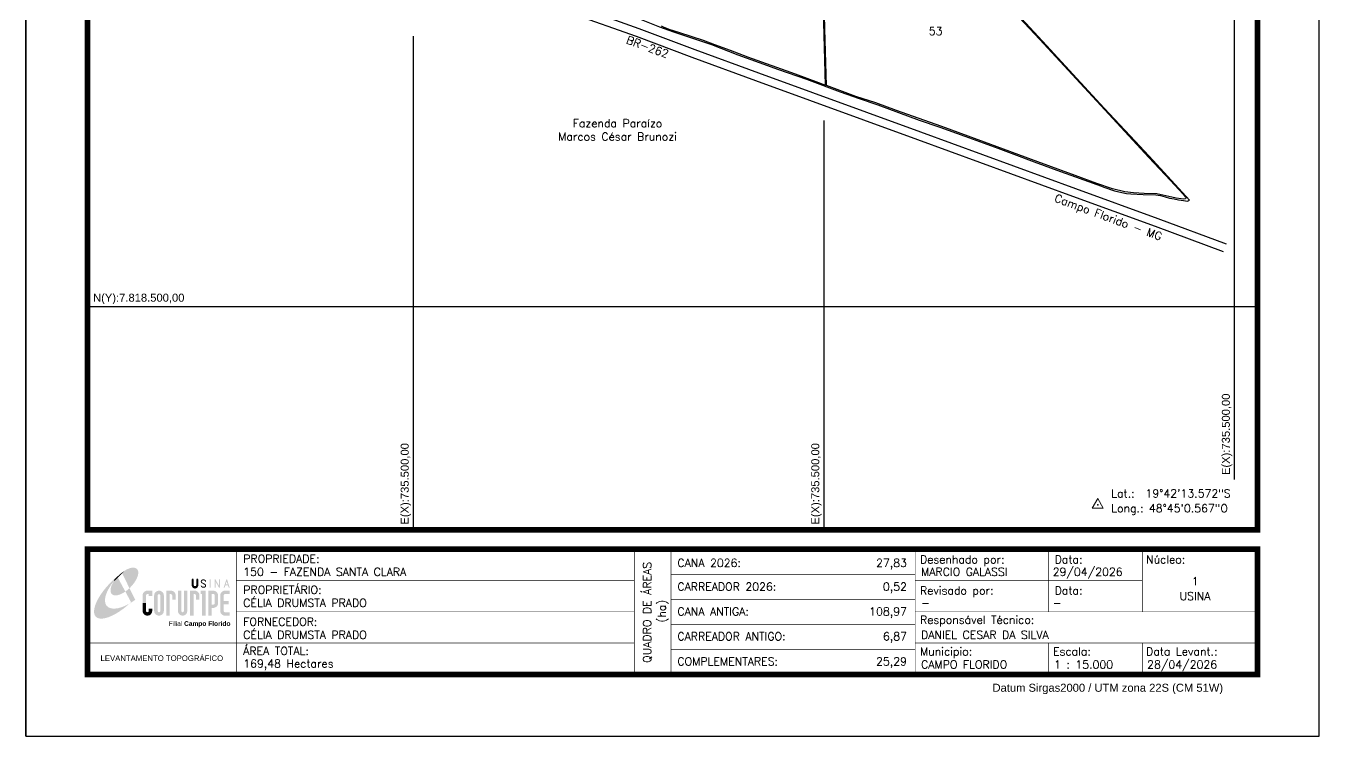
# Model space of a CAD drawing. Extents: x 734557 to 737707, y 7817455 to 7821910.
# Drawn here: x 734557 to 737707, y 7817455 to 7819183 of the extents above; entities that cross this region are included whole.
import ezdxf
from ezdxf.enums import TextEntityAlignment as Align

# ---------------------------------------------------------------- set-up
doc = ezdxf.new("R2010")
doc.units = 0
doc.header["$MEASUREMENT"] = 0
doc.linetypes.add('CONTINUO', pattern=[0])
doc.linetypes.add('LIN0', pattern=[0])
for name, color, linetype in [('0114000150', 1, 'Continuous'), ('MALHA', 8, 'Continuous'), ('MARGEM', 7, 'CONTINUO'), ('RODOVIA', 1, 'Continuous'), ('TEXTO', 7, 'Continuous'), ('TEXTO CONFORNTANTES', 7, 'Continuous')]:
    doc.layers.add(name, color=color, linetype=linetype)
for name, color, linetype, lineweight in [('0114000150052', 5, 'Continuous', 25), ('0114000150053', 5, 'Continuous', 25), ('TEXTO_DIVERSOS', 7, 'Continuous', 5)]:
    doc.layers.add(name, color=color, linetype=linetype, lineweight=lineweight)
doc.styles.add('ARIAL', font='arial.ttf')
doc.styles.add('marcelo', font='arial.ttf')
doc.styles.add('SIMPLEX', font='simplex', dxfattribs={"height": 0.2})
doc.styles.get("Standard").update_dxf_attribs({"font": 'arial.ttf'})

# ---------------------------------------------------------------- blocks, each defined once
blk = doc.blocks.new('A$C78F83FB3')
at = {"layer": 'MARGEM'}
h = blk.add_hatch(color=20, dxfattribs=at)
edge = h.paths.add_edge_path()
edge.add_ellipse((19.49, 23.77), major_axis=(-6.68, -6.67), ratio=0.469426, start_angle=292.73277, end_angle=601.25787)
edge.add_ellipse((22.83, 22.05), major_axis=(12.64, 11.29), ratio=0.457614, start_angle=79.90686, end_angle=107.91393)
edge = h.paths.add_edge_path()
edge.add_ellipse((18.28, 18.7), major_axis=(13.95, 13.59), ratio=0.386848, start_angle=63.96117, end_angle=264.59932)
edge.add_ellipse((22.83, 22.05), major_axis=(12.64, 11.29), ratio=0.457614, start_angle=107.91393, end_angle=245.11815, ccw=False)
edge.add_ellipse((19.49, 23.77), major_axis=(-6.68, -6.67), ratio=0.469426, start_angle=241.25787, end_angle=292.73277, ccw=False)
for color, points in [(20, [(15.46, 26.12), (14.17, 24.81), (14.06, 24.24), (14.39, 23.97), (14.67, 24.54), (19.47, 29.32), (18.48, 28.66), (17.31, 27.78)]), (7, [(58.42, 24.9), (57.9, 24.9), (57.9, 21.73, -0.414214), (57.15, 20.98), (56.84, 20.98, -0.414214), (56.09, 21.73), (56.09, 24.9), (55.57, 24.9), (55.57, 21.73, 0.414214), (56.84, 20.46), (57.15, 20.46, 0.414214), (58.42, 21.73)]), (7, [(61.7, 24.9), (61.23, 24.9, 0.396318), (60.04, 23.78), (60.04, 23.72, 0.151912), (60.39, 22.97), (60.46, 22.92), (62.18, 22), (62.85, 21.83, 0.12407), (62.51, 22.42), (60.75, 23.36, -0.13192), (60.56, 23.77, -0.385578), (61.23, 24.37), (61.7, 24.37, -0.414214), (62.37, 23.7), (62.89, 23.7, 0.414214)]), (7, [(62.37, 23.7), (62.89, 23.7, 0.414214), (61.7, 24.9), (61.23, 24.9, 0.396318), (60.04, 23.78), (60.04, 23.72, 0.151912), (60.39, 22.97), (60.46, 22.92), (62.18, 22), (62.18, 22, -0.131921), (62.37, 21.59, -0.385578), (61.7, 20.98), (61.23, 20.98, -0.414214), (60.56, 21.65), (60.04, 21.65, 0.414214), (61.23, 20.46), (61.7, 20.46, 0.402546), (62.89, 21.61, 0.165292), (62.51, 22.42), (60.75, 23.36, -0.13192), (60.56, 23.77, -0.385578), (61.23, 24.37), (61.7, 24.37, -0.414214)]), (7, [(30.97, 12.46), (29.13, 12.46), (29.13, 8.21, 1), (34.29, 8.21), (34.29, 9.41), (32.45, 9.41), (32.45, 8.21, -1), (30.97, 8.21)])]:
    blk.add_hatch(color=color, dxfattribs=at).paths.add_polyline_path(points)
h = blk.add_hatch(color=7, dxfattribs=at)
h.paths.add_polyline_path([(65.24, 24.9), (64.72, 24.9), (64.72, 20.46), (65.24, 20.46)])
h.paths.add_polyline_path([(67.38, 20.46), (67.9, 20.46), (67.9, 23.74), (69.74, 20.46), (70.23, 20.46), (70.23, 24.9), (69.71, 24.9), (69.71, 21.58), (67.85, 24.9), (67.38, 24.9)])
h.paths.add_polyline_path([(72.17, 20.46), (72.72, 20.46), (73.14, 21.73), (74.49, 21.73), (74.9, 20.46), (75.45, 20.46), (74, 24.9), (73.62, 24.9)])
h.paths.add_polyline_path([(73.81, 23.8), (74.32, 22.25), (73.31, 22.25)], flags=16)
h = blk.add_hatch(color=7, dxfattribs=at)
h.paths.add_polyline_path([(31.71, 18.93, 0.414214), (29.13, 16.35), (29.13, 12.46), (30.97, 12.46), (30.97, 16.35, -0.414214), (31.71, 17.09), (32.45, 17.09), (32.45, 16.02), (34.29, 16.02), (34.29, 18.93)])
h.paths.add_polyline_path([(44.15, 17.09, -0.414214), (44.89, 16.35), (44.89, 14.1), (46.72, 14.1), (46.72, 16.17, 0.433937), (44.15, 18.93), (41.77, 18.93), (41.77, 12.46), (43.61, 12.46), (43.61, 17.09)])
h.paths.add_polyline_path([(43.61, 12.46), (41.77, 12.46), (41.77, 5.62), (43.61, 5.62)])
h.paths.add_polyline_path([(47.92, 12.46), (49.75, 12.46), (49.75, 18.93), (47.92, 18.93)])
h.paths.add_polyline_path([(52.91, 18.93), (51.08, 18.93), (51.08, 12.46), (52.91, 12.46)])
h.paths.add_polyline_path([(51.08, 8.12, -1), (49.75, 8.12), (49.75, 12.46), (47.92, 12.46), (47.92, 8.12, 1), (52.91, 8.12), (52.91, 12.46), (51.08, 12.46)])
h.paths.add_polyline_path([(54.41, 12.46), (56.25, 12.46), (56.25, 17.09), (56.79, 17.09, -0.414214), (57.53, 16.35), (57.53, 14.1), (59.36, 14.1), (59.36, 16.17, 0.433937), (56.79, 18.93), (54.41, 18.93)])
h.paths.add_polyline_path([(56.25, 12.46), (54.41, 12.46), (54.41, 5.62), (56.25, 5.62)])
h.paths.add_polyline_path([(60.73, 12.46), (62.58, 12.46), (62.58, 18.93), (60.02, 18.93), (60.02, 17.08), (60.73, 17.08)])
h.paths.add_polyline_path([(62.58, 12.46), (60.73, 12.46), (60.73, 5.62), (62.58, 5.62)])
h.paths.add_polyline_path([(64.06, 12.46), (65.82, 12.46), (65.82, 17.17), (66.66, 17.17, -0.450417), (67.48, 16.25), (67.48, 12.46), (69.24, 12.46, 0.002307), (69.24, 12.48, 0.005282), (69.23, 12.54, -0.000938), (69.23, 12.53), (69.23, 16.17, 0.433937), (66.66, 18.93), (64.06, 18.93)])
h.paths.add_polyline_path([(64.06, 5.62), (65.82, 5.62), (65.82, 9.77), (66.66, 9.77, 0.426056), (69.24, 12.46), (67.48, 12.46), (67.48, 12.45, -0.450417), (66.66, 11.53), (65.82, 11.53), (65.82, 12.46), (64.06, 12.46)])
h.paths.add_polyline_path([(70.37, 12.46), (74.87, 12.46), (74.87, 13.44), (72.21, 13.44), (72.21, 16.35, -0.414214), (72.95, 17.09), (75.38, 17.09), (75.38, 18.93), (72.95, 18.93, 0.414214), (70.37, 16.35)])
h.paths.add_polyline_path([(72.21, 11.62), (74.87, 11.62), (74.87, 12.46), (70.37, 12.46), (70.37, 8.21, 0.414214), (72.95, 5.62), (75.38, 5.62), (75.38, 7.47), (72.95, 7.47, -0.414214), (72.21, 8.21)])
h = blk.add_hatch(color=7, dxfattribs=at)
h.paths.add_polyline_path([(35.29, 16.35), (35.29, 8.21, 1), (40.46, 8.21, 0.016978), (40.45, 8.38), (40.45, 16.17, 0.433937), (37.88, 18.93), (37.87, 18.93, 0.41391)])
h.paths.add_polyline_path([(38.62, 16.35), (38.62, 8.21, -1), (37.13, 8.21), (37.13, 16.35, -1)], flags=16)
at = {"layer": 'MARGEM', "color": 7}
blk.add_lwpolyline([(58.42, 24.9), (57.9, 24.9), (57.9, 21.73, -0.414214), (57.15, 20.98), (56.84, 20.98, -0.414214), (56.09, 21.73), (56.09, 24.9), (55.57, 24.9), (55.57, 21.73, 0.414214), (56.84, 20.46), (57.15, 20.46, 0.414214), (58.42, 21.73), (58.42, 24.9)], format="xyb", close=True, dxfattribs=at)
at = {"layer": 'MARGEM', "color": 252, "insert": (43.05, 2.72), "char_height": 2.5, "width": 33.0271, "attachment_point": 1, "style": 'ARIAL'}
blk.add_mtext('Filial {\\fArial|b1|i0|c0|p34;Campo Florido}', dxfattribs=at)

msp = doc.modelspace()

# ---------------------------------------------------------------- linework, layer by layer
at = {"layer": '0114000150'}
msp.add_lwpolyline([(736055.1, 7819198.7), (736099.7, 7819180.2), (736134.1, 7819168), (736175.6, 7819154.6), (736226.3, 7819137.1), (736290.4, 7819112.7), (736342.9, 7819093.9), (736390.2, 7819076.8), (736458.2, 7819053.1), (736539.9, 7819022.5), (736586.5, 7819005.9), (736631.8, 7818990.6), (736732.1, 7818953.5), (736783, 7818936.5), (736843.3, 7818914.3), (736924, 7818885.3), (736956.8, 7818872.8), (737012.7, 7818852.3), (737076.7, 7818828.5), (737113.5, 7818815.3), (737133.6, 7818807.9), (737176.3, 7818792.4), (737182.6, 7818790.2), (737208, 7818781.7), (737225.8, 7818777.2), (737237.5, 7818774.8), (737248.4, 7818774.2), (737278.3, 7818772.5), (737309.1, 7818771.9), (737320.2, 7818770.1), (737331.3, 7818766.8), (737342.4, 7818763.8), (737353.6, 7818761.6), (737364.5, 7818759.7), (737375.9, 7818758.1), (737386.2, 7818756.6), (737390.7, 7818758.6), (737356.3, 7818797), (737302.1, 7818855.5), (737258.9, 7818902.2), (737183.3, 7818982.8), (737116.8, 7819054.8), (737042.8, 7819134.7), (736870.7, 7819321.4)], dxfattribs=at)
at = {"layer": '0114000150052'}
msp.add_lwpolyline([(736103.9, 7819183.2), (736109.2, 7819180.6), (736123.1, 7819174.9), (736148.6, 7819166.7), (736206.4, 7819148), (736233.9, 7819137.8), (736272.5, 7819123.4), (736314.7, 7819107.3), (736430.3, 7819066.4), (736487.5, 7819044.7), (736504.4, 7819038.4), (736495.8, 7819344.6)], dxfattribs=at)
at = {"layer": '0114000150053'}
msp.add_lwpolyline([(736976.4, 7819203), (737026.5, 7819149.9), (737124.3, 7819043), (737175.1, 7818989.1), (737292.2, 7818862.8), (737344.4, 7818806.2), (737375.1, 7818773.1), (737381.4, 7818766.2), (737382, 7818764), (737380.8, 7818761.7), (737377, 7818761.1), (737370.3, 7818762.2), (737358.6, 7818763.9), (737340.7, 7818768), (737311.2, 7818774.5), (737280.6, 7818775.2), (737254.2, 7818776.7), (737233.3, 7818778.6), (737203.7, 7818786.3), (737165.4, 7818798.9), (737112.6, 7818819.1), (737021.7, 7818852.1), (736891.8, 7818899.7), (736787.6, 7818937.8), (736743.5, 7818953.4), (736676.9, 7818976.7), (736626.8, 7818995.6), (736578.1, 7819010.8), (736506.6, 7819037.6), (736503, 7819175), (736499.2, 7819312.3)], dxfattribs=at)
at = {"layer": 'MALHA', "linetype": 'ByBlock'}
for points in [[(737500, 7820630.6), (737500, 7818659), (737500, 7818078.6)], [(735500, 7819157.4), (735500, 7818659), (735500, 7817956.2)], [(736500, 7818952.6), (736500, 7818659), (736500, 7817956.2)], [(734706.6, 7818500), (737556.6, 7818500)]]:
    msp.add_lwpolyline(points, dxfattribs=at)
at = {"layer": 'MARGEM', "color": 174, "linetype": 'LIN0'}
msp.add_line((734556.6, 7817454.6), (734556.6, 7821909.6), dxfattribs=at)
at = {"layer": 'MARGEM', "color": 174, "linetype": 'LIN0', "flags": 128}
msp.add_lwpolyline([(737706.6, 7817454.6), (737706.6, 7821909.6), (734556.6, 7821909.6), (734556.6, 7817454.6)], close=True, dxfattribs=at)
at = {"layer": 'MARGEM', "color": 174, "linetype": 'LIN0', "const_width": 13.6, "flags": 128}
for points in [[(737556.6, 7817956.2), (737556.6, 7821759.6), (734706.6, 7821759.6), (734706.6, 7817956.2)], [(734706.6, 7817909.5), (737556.6, 7817909.5), (737556.6, 7817604.6), (734706.6, 7817604.6)]]:
    msp.add_lwpolyline(points, close=True, dxfattribs=at)
at = {"layer": 'MARGEM', "color": 174, "linetype": 'LIN0', "flags": 128}
for points, const_width in [([(735069, 7817909.5), (735069, 7817604.6)], 1.51), ([(735069, 7817909.5), (735069, 7817607.3)], 1.5), ([(736038.8, 7817909.5), (736038.8, 7817608.3)], 1.51), ([(736127.7, 7817909.5), (736127.7, 7817608.3)], 1.51), ([(736722.7, 7817909.5), (736722.7, 7817608.3)], 1.51), ([(737048.1, 7817757), (737048.1, 7817909.5)], 1.51), ([(737275.7, 7817757), (737275.7, 7817909.5)], 1.51), ([(735069, 7817833.3), (736038.8, 7817833.3)], 1.51), ([(736127.7, 7817848.5), (736722.7, 7817848.5)], 1.51), ([(736722.7, 7817833.3), (737275.7, 7817833.3)], 1.51), ([(736127.7, 7817787.5), (736722.7, 7817787.5)], 1.51), ([(735069, 7817757), (736038.8, 7817757)], 1.51), ([(736722.7, 7817757), (737556.9, 7817757)], 1.51), ([(736127.7, 7817726.5), (736722.7, 7817726.5)], 1.51), ([(734706.6, 7817680.8), (736038.8, 7817680.8)], 1.51), ([(736722.7, 7817680.8), (737556.7, 7817680.8)], 1.51), ([(737048.1, 7817680.8), (737048.1, 7817605.3)], 1.51), ([(737275.7, 7817680.8), (737275.7, 7817605.3)], 1.51), ([(736127.7, 7817665.6), (736722.7, 7817665.6)], 1.51)]:
    msp.add_lwpolyline(points, dxfattribs=dict(at, const_width=const_width))
at = {"layer": 'RODOVIA', "linetype": 'Continuous', "flags": 128}
for points in [[(734928.4, 7819812.5), (735066.5, 7819703.1), (735306.5, 7819525.7), (735437.7, 7819429.3), (735526.4, 7819374.4), (735578.1, 7819344.5), (735702.8, 7819284.3), (735886.3, 7819213.3), (736042.8, 7819157.9), (736178.7, 7819106.8), (736334, 7819049.9), (736728.7, 7818906.3), (737106.3, 7818768.3), (737307.1, 7818695.6), (737473.2, 7818633.7)], [(734937.2, 7819831), (735078.7, 7819719), (735318.4, 7819541.8), (735448.9, 7819445.9), (735536.6, 7819391.5), (735587.5, 7819362.1), (735710.8, 7819302.7), (735893.3, 7819232.1), (736049.7, 7819176.7), (736185.7, 7819125.5), (736340.8, 7819068.7), (736735.6, 7818925.1), (737113.2, 7818787.1), (737314, 7818714.3), (737480.2, 7818652.5)]]:
    msp.add_lwpolyline(points, dxfattribs=at)
at = {"layer": 'TEXTO', "color": 7, "lineweight": 9, "flags": 128}
msp.add_lwpolyline([(737153.9, 7818009.6), (737181, 7818009.6), (737167.4, 7818033)], close=True, dxfattribs=at)
at = {"layer": 'TEXTO', "color": 7, "lineweight": 9, "const_width": 2.12, "flags": 128}
msp.add_lwpolyline([(737166.4, 7818017.4, -1), (737168.5, 7818017.4, -1)], format="xyb", close=True, dxfattribs=at)

# ---------------------------------------------------------------- block references
at = {"layer": 'MARGEM', "linetype": 'ByBlock', "xscale": 4.587008144540712, "yscale": 4.587008144540712, "zscale": 4.587008144540712}
msp.add_blockref('A$C78F83FB3', (734707.2, 7817721.7), dxfattribs=at)

# ---------------------------------------------------------------- texts
at = {"layer": 'MALHA', "linetype": 'ByBlock'}
msp.add_text('N(Y):7.818.500,00', height=19.5, dxfattribs=at).set_placement((734720.3, 7818505.8), align=Align.BOTTOM_LEFT)
for p in [(737495, 7818089.8), (735495, 7817969.2), (736495, 7817969.2)]:
    msp.add_text('E(X):735.500,00', height=19.5, rotation=90, dxfattribs=at).set_placement(p, align=Align.BOTTOM_LEFT)
at = {"layer": 'MARGEM', "color": 7, "linetype": 'Continuous', "lineweight": 9}
for s, style, p in [('PROPRIEDADE:', 'SIMPLEX', (735086.1, 7817895.8)), ('Desenhado por:', 'SIMPLEX', (736734.5, 7817894.3)), ('Data:', 'SIMPLEX', (737062.4, 7817894.3)), ('Núcleo:', 'SIMPLEX', (737285.2, 7817894.3)), ('PROPRIETÁRIO:', 'SIMPLEX', (735086.1, 7817820.3)), ('Revisado por:', 'SIMPLEX', (736734.5, 7817818.4)), ('Data:', 'SIMPLEX', (737062.4, 7817818.4)), ('FORNECEDOR:', 'SIMPLEX', (735086.1, 7817742.5)), ('Responsável Técnico:', 'SIMPLEX', (736734.5, 7817747.5)), ('ÁREA TOTAL:', 'SIMPLEX', (735086.1, 7817671.5)), ('Municipio:', 'SIMPLEX', (736734.5, 7817670.3)), ('Escala:', 'SIMPLEX', (737058.6, 7817670.3)), ('Data Levant.:', 'SIMPLEX', (737285.2, 7817670.3)), ('Datum Sirgas2000 / UTM zona 22S (CM 51W)', 'marcelo', (736911.1, 7817582))]:
    msp.add_text(s, height=19.5, dxfattribs=dict(at, style=style)).set_placement(p, align=Align.TOP_LEFT)
at = {"layer": 'MARGEM', "color": 7, "linetype": 'Continuous', "style": 'SIMPLEX'}
for s, p in [('150 - FAZENDA SANTA CLARA ', (735086.1, 7817864)), ('CANA 2026:', (736143.6, 7817885.7)), ('MARCIO GALASSI', (736737.1, 7817864)), ('29/04/2026', (737057.6, 7817864)), ('CARREADOR 2026:', (736143.6, 7817828)), ('CÉLIA DRUMSTA PRADO ', (735086.1, 7817788.5)), ('CANA ANTIGA:', (736143.6, 7817767.5)), ('-', (736737.1, 7817788.5)), ('-', (737057.6, 7817788.5)), ('CÉLIA DRUMSTA PRADO ', (735086.1, 7817710.7)), ('CARREADOR ANTIGO:', (736143.6, 7817707.1)), ('DANIEL CESAR DA SILVA ', (736737.1, 7817710.7)), ('169,48 Hectares', (735086.1, 7817640.7)), ('COMPLEMENTARES:', (736143.6, 7817646.1)), ('28/04/2026', (737287.7, 7817638.5)), ('CAMPO FLORIDO', (736737.1, 7817638.5)), ('1 : 15.000', (737061.1, 7817638.5))]:
    msp.add_text(s, height=19.5, dxfattribs=at).set_placement(p, align=Align.TOP_LEFT)
for s, p in [('QUADRO DE ÁREAS', (736069.7, 7817755.6)), ('(ha)', (736105.3, 7817758.6))]:
    msp.add_text(s, height=19.5, rotation=90, dxfattribs=at).set_placement(p, align=Align.MIDDLE_CENTER)
for s, p in [('27,83', (736702.7, 7817885.7)), ('0,52', (736702.7, 7817828)), ('108,97', (736702.7, 7817767.5)), ('25,29', (736702.7, 7817646.1))]:
    msp.add_text(s, height=19.5, dxfattribs=at).set_placement(p, align=Align.TOP_RIGHT)
for s, p in [('1', (737404.4, 7817831.3)), ('USINA', (737404.4, 7817795.3))]:
    msp.add_text(s, height=19.5, dxfattribs=at).set_placement(p, align=Align.MIDDLE_CENTER)
at = {"layer": 'MARGEM', "linetype": 'Continuous', "style": 'SIMPLEX'}
msp.add_text('6,87', height=19.5, dxfattribs=at).set_placement((736702.7, 7817707.1), align=Align.TOP_RIGHT)
at = {"layer": 'MARGEM', "color": 7, "linetype": 'ByBlock'}
msp.add_text('LEVANTAMENTO TOPOGRÁFICO', height=13.5, dxfattribs=at).set_placement((734887.8, 7817644.1), align=Align.MIDDLE_CENTER)
at = {"layer": 'TEXTO', "linetype": 'Continuous', "style": 'SIMPLEX'}
msp.add_text('53', height=19.5, dxfattribs=at).set_placement((736755.8, 7819160.4))
at = {"layer": 'TEXTO', "linetype": 'ByBlock', "style": 'SIMPLEX'}
for s, p in [('Lat.:  19°42\'13.572"S', (737200.2, 7818035.4, 985.2)), ('Long.: 48°45\'0.567"O', (737200.2, 7817999.1, 985.2))]:
    msp.add_text(s, height=19.5, dxfattribs=at).set_placement(p)
at = {"layer": 'TEXTO CONFORNTANTES', "linetype": 'Continuous', "insert": (735997.8, 7818929.5), "char_height": 19.5, "width": 477.787, "attachment_point": 5, "style": 'SIMPLEX'}
msp.add_mtext('Fazenda Paraízo \\PMarcos César Brunozi', dxfattribs=at)
at = {"layer": 'TEXTO_DIVERSOS', "linetype": 'Continuous', "style": 'SIMPLEX'}
for s, rotation, p in [('BR-262', 339.8048, (736017.4, 7819141)), ('Campo Florido - MG', 339.7222, (737060.1, 7818756.1))]:
    msp.add_text(s, height=19.5, rotation=rotation, dxfattribs=at).set_placement(p)

doc.saveas('drawing.dxf')
